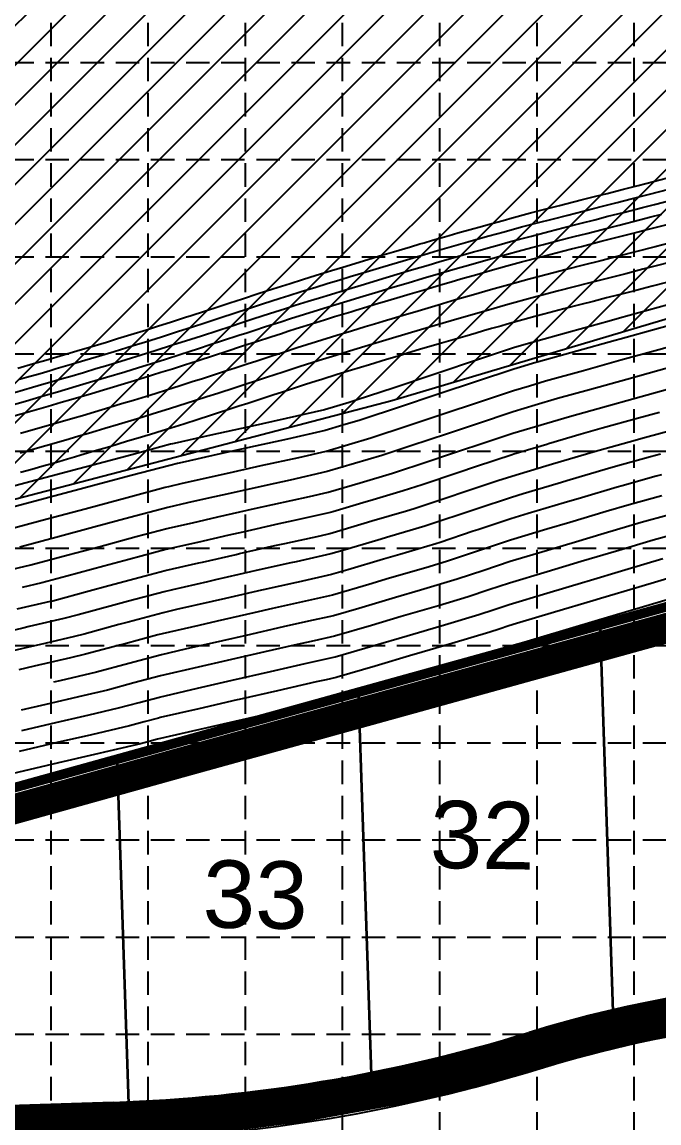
# Model space of a CAD drawing. Header units: inches. Extents: x 2387375 to 2389038, y 7083851 to 7084891.
# Drawn here: x 2388043.2 to 2388213.1, y 7084373 to 7084666.7 of the extents above; entities that cross this region are included whole.
import ezdxf
from ezdxf.enums import TextEntityAlignment as Align

# ---------------------------------------------------------------- set-up
doc = ezdxf.new("R2010")
doc.units = ezdxf.units.IN
doc.header["$MEASUREMENT"] = 0
doc.linetypes.add('HIDDEN', pattern=[0.375, 0.25, -0.125])
for name, color, linetype in [('1 EROSION BLANKET', 84, 'Continuous'), ('CPGR1$0$CPG-FF', 2, 'Continuous'), ('CSTR1$0$CST-PV-BKCB', 2, 'Continuous'), ('GRID', 254, 'HIDDEN'), ('JCTR1$0$TP-CT-MAJR', 251, 'Continuous'), ('JCTR1$0$TP-CT-MINR', 253, 'Continuous'), ('SILT FENCE', 200, 'Continuous'), ('WATER', 5, 'Continuous')]:
    doc.layers.add(name, color=color, linetype=linetype)
for name, color, linetype, lineweight in [('CPGR1$0$CPG-PV-WALL', 2, 'Continuous', 30), ('CRWR1$0$CRW-PR-LOT', 3, 'Continuous', 35), ('CRWR1$0$CRW-PR-PLAT-LN', 2, 'Continuous', 30), ('CRWR1$0$CRW-PR-ROW', 4, 'Continuous', 80), ('XREF-JCTR', 7, 'Continuous', 35)]:
    doc.layers.add(name, color=color, linetype=linetype, lineweight=lineweight)
doc.styles.add('L100', font='simplex', dxfattribs={"height": 4})
doc.styles.get("Standard").update_dxf_attribs({"font": 'ARIAL.TTF'})
doc.dimstyles.new('SPOT', dxfattribs={"dimscale": 40, "dimtxt": 4, "dimasz": 0.025, "dimexe": 0.03, "dimexo": 0.03, "dimgap": 0.03, "dimtad": 0, "dimtih": 1, "dimtoh": 1, "dimdsep": 46, "dimtxsty": 'L100', "dimblk": 'c', "dimcen": 0, "dimadec": 0, "dimazin": 0, "dimtfac": 1, "dimtofl": 0, "dimtmove": 0, "dimatfit": 3, "dimldrblk": 'c', "dimfxl": 0, "dimtolj": 1, "dimtzin": 0, "dimarcsym": 0})

# ---------------------------------------------------------------- blocks, each defined once
blk = doc.blocks.new('c')

msp = doc.modelspace()

# ---------------------------------------------------------------- hatches: boundary and pattern name
at = {"layer": 'CPGR1$0$CPG-PV-WALL'}
h = msp.add_hatch(dxfattribs=at)
h.set_pattern_fill('ANSI31', color=130, angle=90, style=0)
h.set_pattern_definition([(135, (9472566.95094, 4696131.97047), (-0.0883883476483, -0.0883883476483), [])])
edge = h.paths.add_edge_path()
edge.add_arc((2387743.3, 7084275.54), 183, 66.9842, 90.4711)
edge.add_line((2387741.79, 7084458.54), (2387677.29, 7084458.01))
edge.add_arc((2387676.53, 7084550), 92, 246.3243, 270.4711, ccw=False)
edge.add_arc((2387596.22, 7084366.84), 108, 66.3243, 71.0852)
edge.add_line((2387631.23, 7084469.01), (2387631.88, 7084470.9))
edge.add_arc((2387596.22, 7084366.84), 110, 66.3243, 71.0852, ccw=False)
edge.add_arc((2387676.53, 7084550), 90, 246.3243, 270.4711)
edge.add_line((2387677.27, 7084460.01), (2387741.78, 7084460.54))
edge.add_arc((2387743.3, 7084275.54), 185, 66.9842, 90.4711, ccw=False)
edge.add_line((2387815.63, 7084445.82), (2387814.85, 7084443.98))
h.paths.add_polyline_path([(2387977.36, 7084443.68), (2388528.08, 7084596.47), (2388549.5, 7084519.29), (2388551.42, 7084519.83), (2388529.47, 7084598.93), (2387977.3, 7084445.73)])
at = {"layer": 'WATER'}
h = msp.add_hatch(dxfattribs=at)
h.set_pattern_fill('ANSI31', color=256, scale=60, style=0)
h.paths.add_polyline_path([(2387654.94, 7084521.62), (2387679.64, 7084506.64), (2387723.77, 7084497.76), (2387889.16, 7084510.8), (2387926.35, 7084514.13), (2388016.7, 7084533), (2388141.86, 7084565.74), (2388228.84, 7084591.57), (2388390.66, 7084629), (2388500.85, 7084657.63), (2388592.27, 7084679.7), (2388707.43, 7084710.82), (2388737.54, 7084716.2), (2388780.22, 7084766.43), (2388754.71, 7084793.89), (2388201.91, 7084776.28), (2388014.44, 7084766.67), (2387879.85, 7084777.88), (2387769.29, 7084787.49), (2387692.38, 7084779.48), (2387663.54, 7084771.47), (2387660.34, 7084745.84), (2387660.34, 7084691.39), (2387641.11, 7084659.35), (2387628.29, 7084611.3), (2387633.61, 7084569.81), (2387646.88, 7084529.48)])

# ---------------------------------------------------------------- linework, layer by layer
at = {"color": 7}
msp.add_line((2388762.41, 7084663.56), (2387927.99, 7084432.05), dxfattribs=at)
at = {"layer": '1 EROSION BLANKET', "const_width": 9}
msp.add_lwpolyline([(2387978.94, 7084370.01), (2388071.19, 7084373.25), (2388092.5, 7084374.43), (2388117.17, 7084377.62), (2388142.09, 7084382.16), (2388162.62, 7084386.82), (2388192.93, 7084395.45), (2388212.15, 7084399.82), (2388227.81, 7084402.51), (2388248.31, 7084405.02), (2388275.89, 7084406.07), (2388300.91, 7084404.91), (2388323.4, 7084402.33), (2388347.84, 7084397.54), (2388360.77, 7084394.67), (2388377.86, 7084391.54), (2388390.43, 7084389.69), (2388400.93, 7084388.27)], dxfattribs=at)
at = {"layer": 'CPGR1$0$CPG-PV-WALL', "color": 130}
msp.add_lwpolyline([(2387977.36, 7084443.68), (2388528.08, 7084596.47), (2388549.5, 7084519.29), (2388551.42, 7084519.83), (2388529.47, 7084598.93), (2387977.3, 7084445.73), (2387977.36, 7084443.68)], dxfattribs=at)
at = {"layer": 'CRWR1$0$CRW-PR-LOT', "color": 7}
for p, q in [((2388197.37, 7084506.79), (2388200.87, 7084402.62)), ((2388132.93, 7084488.91), (2388136.39, 7084385.9)), ((2388068.5, 7084471.04), (2388071.62, 7084378.09))]:
    msp.add_line(p, q, dxfattribs=at)
msp.add_lwpolyline([(2387581.27, 7084497.63), (2387606.53, 7084493.42), (2387606.67, 7084476.34, -0.079681), (2387640.39, 7084467.58, 0.105752), (2387677.27, 7084460.01), (2387741.78, 7084460.54, -0.14249), (2387841.24, 7084432.49), (2387925.34, 7084431.32), (2388765.06, 7084664.3), (2388974.71, 7084370.95), (2388910.44, 7084251.14)], format="xyb", dxfattribs=at)
at = {"layer": 'CRWR1$0$CRW-PR-PLAT-LN', "color": 7}
for points in [[(2388200.87, 7084402.62), (2388197.37, 7084506.79), (2388261.81, 7084524.67), (2388265.62, 7084410.94, 0.05035), (2388200.87, 7084402.62, -0.330267)], [(2388136.39, 7084385.9), (2388132.93, 7084488.91), (2388197.37, 7084506.79), (2388200.87, 7084402.62, 0.017735), (2388178.62, 7084396.6, -0.02564), (2388136.39, 7084385.9, 1.132316)], [(2388071.62, 7084378.09), (2388068.5, 7084471.04), (2388132.93, 7084488.91), (2388136.39, 7084385.9, -0.038435), (2388071.62, 7084378.09, -0.711012)], [(2387979.67, 7084375.04), (2387977.3, 7084445.73), (2388068.5, 7084471.04), (2388071.62, 7084378.09, -0.002413), (2388067.52, 7084377.93), (2387984.75, 7084375.16, -0.005643), (2387979.67, 7084375.04, -3.875605)]]:
    msp.add_lwpolyline(points, format="xyb", dxfattribs=at)
at = {"layer": 'CRWR1$0$CRW-PR-ROW', "color": 7}
msp.add_line((2388067.52, 7084377.93), (2387984.75, 7084375.16), dxfattribs=at)
for centre, radius, start, end in [((2388274.48, 7084086.06), 325, 76.69, 107.1548), ((2388053.26, 7084802.69), 425, 271.9224, 287.1548)]:
    msp.add_arc(centre, radius, start, end, dxfattribs=at)
at = {"layer": 'CSTR1$0$CST-PV-BKCB', "color": 7, "flags": 128}
msp.add_lwpolyline([(2387677.43, 7084440.51), (2387741.94, 7084441.04, -0.159532), (2387840.07, 7084409.8, 0.166032), (2387985.06, 7084365.66), (2388067.84, 7084368.44, 0.066562), (2388181.42, 7084387.52, -0.133716), (2388347.11, 7084393.09, 0.066562), (2388461.72, 7084381.66), (2388559.26, 7084384.93, 0.414214), (2388578.58, 7084405.59), (2388577.69, 7084431.97)], format="xyb", dxfattribs=at)
at = {"layer": 'GRID', "color": 252, "linetype": 'HIDDEN', "ltscale": 25}
for p, q in [((2388050.88, 7084863.39), (2388050.88, 7083955.7)), ((2388076.81, 7084863.39), (2388076.81, 7083955.7)), ((2388102.74, 7084863.39), (2388102.74, 7083955.7)), ((2388128.67, 7084863.39), (2388128.67, 7083955.7)), ((2388154.6, 7084863.39), (2388154.6, 7083955.7)), ((2388180.53, 7084863.39), (2388180.53, 7083955.7)), ((2388206.46, 7084863.39), (2388206.46, 7083955.7)), ((2387402.61, 7084655.94), (2389010.32, 7084655.94)), ((2387402.61, 7084630.01), (2389010.32, 7084630.01)), ((2387402.61, 7084604.08), (2389010.32, 7084604.08)), ((2387402.61, 7084578.15), (2389010.32, 7084578.15)), ((2387402.61, 7084552.22), (2389010.32, 7084552.22)), ((2387402.61, 7084526.29), (2389010.32, 7084526.29)), ((2387402.61, 7084500.36), (2389010.32, 7084500.36)), ((2387402.61, 7084474.43), (2389010.32, 7084474.43)), ((2387402.61, 7084448.5), (2389010.32, 7084448.5)), ((2387402.61, 7084422.57), (2389010.32, 7084422.57)), ((2387402.61, 7084396.64), (2389010.32, 7084396.64))]:
    msp.add_line(p, q, dxfattribs=at)
at = {"layer": 'JCTR1$0$TP-CT-MAJR', "color": 35, "elevation": 595}
msp.add_lwpolyline([(2388038.14, 7084563.86), (2388044.17, 7084565.58), (2388048.27, 7084566.76), (2388052.64, 7084568.04), (2388057.63, 7084569.51), (2388061.2, 7084570.57), (2388065.8, 7084571.94), (2388070.61, 7084573.4), (2388074.33, 7084574.54), (2388077.48, 7084575.52), (2388081.53, 7084576.79), (2388085.29, 7084577.99), (2388090.34, 7084579.62), (2388093.42, 7084580.62), (2388096.69, 7084581.69), (2388101.06, 7084583.11), (2388103.17, 7084583.8), (2388105.1, 7084584.43), (2388108.17, 7084585.43), (2388112.27, 7084586.75), (2388114.88, 7084587.58), (2388118.58, 7084588.76), (2388122.28, 7084589.91), (2388126.07, 7084591.08), (2388129.9, 7084592.24), (2388134.21, 7084593.55), (2388138.18, 7084594.75), (2388142.16, 7084595.94), (2388146.22, 7084597.15), (2388150.22, 7084598.34), (2388154.28, 7084599.54), (2388158.77, 7084600.84), (2388162.97, 7084602.04), (2388165.72, 7084602.83), (2388170.43, 7084604.14), (2388175.58, 7084605.55), (2388179.19, 7084606.52), (2388182.38, 7084607.36), (2388185.95, 7084608.28), (2388190.54, 7084609.46), (2388193.9, 7084610.32), (2388198.32, 7084611.45), (2388202.53, 7084612.53), (2388207.97, 7084613.92), (2388210.96, 7084614.68), (2388213.94, 7084615.45)], dxfattribs=at)
at = {"layer": 'JCTR1$0$TP-CT-MAJR', "color": 35}
for points in [[(2388223.23, 7084593.37), (2388212.94, 7084590.51), (2388202.65, 7084587.65), (2388199.87, 7084586.88), (2388189.58, 7084584.02), (2388179.29, 7084581.17), (2388176.5, 7084580.39), (2388175.55, 7084580.11), (2388174.59, 7084579.82), (2388164.51, 7084576.47), (2388154.42, 7084573.12), (2388152.57, 7084572.5), (2388142.49, 7084569.14), (2388132.4, 7084565.79), (2388130.54, 7084565.18), (2388127.21, 7084564.2), (2388123.88, 7084563.22), (2388113.67, 7084560.91), (2388103.85, 7084558.74), (2388093.63, 7084556.46), (2388083.82, 7084554.26), (2388083.34, 7084554.15), (2388082.86, 7084554.04), (2388072.49, 7084551.27), (2388062.13, 7084548.5), (2388058.35, 7084547.49), (2388047.98, 7084544.72), (2388037.62, 7084541.95)], [(2388213.26, 7084562.54), (2388207.71, 7084561.01), (2388197.98, 7084558.33), (2388192.43, 7084556.77), (2388183.67, 7084554.16), (2388183.22, 7084554.02), (2388174.45, 7084551.41), (2388174, 7084551.27), (2388164.47, 7084548.12), (2388159.47, 7084546.45), (2388149.96, 7084543.25), (2388144.94, 7084541.62), (2388136.02, 7084538.98), (2388135.02, 7084538.69), (2388126.11, 7084536.02), (2388125.1, 7084535.76), (2388115.5, 7084533.59), (2388111.74, 7084532.78), (2388102.13, 7084530.63), (2388098.37, 7084529.79), (2388090, 7084527.87), (2388081.62, 7084525.95), (2388071.75, 7084523.33), (2388065.05, 7084521.52), (2388055.18, 7084518.86), (2388048.47, 7084517.09), (2388043.23, 7084515.87)], [(2388215.56, 7084535.15), (2388208.37, 7084533.15), (2388198.49, 7084530.22), (2388190.89, 7084527.94), (2388181.01, 7084525.02), (2388173.41, 7084522.73), (2388166.38, 7084520.39), (2388159.34, 7084518.05), (2388149.54, 7084515.14), (2388142.83, 7084513.18), (2388133.04, 7084510.24), (2388126.31, 7084508.3), (2388119.62, 7084506.81), (2388112.92, 7084505.31), (2388103.01, 7084503.04), (2388096.66, 7084501.59), (2388086.73, 7084499.34), (2388080.39, 7084497.86), (2388071.75, 7084495.55), (2388063.11, 7084493.24), (2388053.32, 7084490.95), (2388051.58, 7084490.54)]]:
    msp.add_lwpolyline(points, dxfattribs=at)
at = {"layer": 'JCTR1$0$TP-CT-MINR', "color": 35}
for p, q in [((2388211.65, 7084624.15, 592), (2388217.09, 7084625.54, 592)), ((2388203.65, 7084622.1, 592), (2388207.56, 7084623.1, 592)), ((2388207.56, 7084623.1, 592), (2388211.65, 7084624.15, 592)), ((2388192.42, 7084619.23, 592), (2388196.33, 7084620.23, 592)), ((2388196.33, 7084620.23, 592), (2388199.32, 7084620.99, 592)), ((2388199.32, 7084620.99, 592), (2388203.65, 7084622.1, 592)), ((2388205.74, 7084619.54, 593), (2388210.23, 7084620.69, 593)), ((2388210.23, 7084620.69, 593), (2388216.09, 7084622.19, 593)), ((2388181.6, 7084616.46, 592), (2388186.62, 7084617.74, 592)), ((2388186.62, 7084617.74, 592), (2388192.42, 7084619.23, 592)), ((2388192.91, 7084616.26, 593), (2388195.3, 7084616.87, 593)), ((2388195.3, 7084616.87, 593), (2388198.48, 7084617.68, 593)), ((2388198.48, 7084617.68, 593), (2388201.99, 7084618.58, 593)), ((2388201.99, 7084618.58, 593), (2388205.74, 7084619.54, 593)), ((2388203.68, 7084615.92, 594), (2388208.79, 7084617.23, 594)), ((2388208.79, 7084617.23, 594), (2388211.94, 7084618.03, 594)), ((2388211.94, 7084618.03, 594), (2388217.12, 7084619.36, 594)), ((2388167.93, 7084612.79, 592), (2388172.19, 7084613.96, 592)), ((2388172.19, 7084613.96, 592), (2388173.39, 7084614.28, 592)), ((2388173.39, 7084614.28, 592), (2388178.89, 7084615.75, 592)), ((2388178.89, 7084615.75, 592), (2388181.6, 7084616.46, 592)), ((2388181.05, 7084613.21, 593), (2388184.66, 7084614.14, 593)), ((2388184.66, 7084614.14, 593), (2388188.83, 7084615.21, 593)), ((2388188.83, 7084615.21, 593), (2388192.91, 7084616.26, 593)), ((2388192.4, 7084613.03, 594), (2388196.04, 7084613.96, 594)), ((2388196.04, 7084613.96, 594), (2388199.54, 7084614.86, 594)), ((2388199.54, 7084614.86, 594), (2388203.68, 7084615.92, 594)), ((2388159.51, 7084610.42, 592), (2388163.78, 7084611.63, 592)), ((2388163.78, 7084611.63, 592), (2388165.13, 7084612.01, 592)), ((2388165.13, 7084612.01, 592), (2388167.93, 7084612.79, 592)), ((2388171.85, 7084610.76, 593), (2388176.51, 7084612.02, 593)), ((2388176.51, 7084612.02, 593), (2388181.05, 7084613.21, 593)), ((2388183.73, 7084610.81, 594), (2388187.82, 7084611.86, 594)), ((2388187.82, 7084611.86, 594), (2388192.4, 7084613.03, 594)), ((2388206.29, 7084610.39, 596), (2388208.96, 7084611.08, 596)), ((2388208.96, 7084611.08, 596), (2388212.8, 7084612.06, 596)), ((2388212.8, 7084612.06, 596), (2388217.4, 7084613.24, 596)), ((2388150.51, 7084607.81, 592), (2388152.73, 7084608.46, 592)), ((2388152.73, 7084608.46, 592), (2388155.89, 7084609.38, 592)), ((2388155.89, 7084609.38, 592), (2388157.2, 7084609.76, 592)), ((2388155.91, 7084606.26, 593), (2388162.14, 7084608.05, 593)), ((2388157.2, 7084609.76, 592), (2388159.51, 7084610.42, 592)), ((2388162.14, 7084608.05, 593), (2388165.57, 7084609.02, 593)), ((2388165.57, 7084609.02, 593), (2388167.76, 7084609.63, 593)), ((2388167.76, 7084609.63, 593), (2388171.85, 7084610.76, 593)), ((2388170.51, 7084607.28, 594), (2388173.51, 7084608.1, 594)), ((2388173.51, 7084608.1, 594), (2388175.96, 7084608.76, 594)), ((2388175.96, 7084608.76, 594), (2388179.11, 7084609.6, 594)), ((2388179.11, 7084609.6, 594), (2388183.73, 7084610.81, 594)), ((2388192.45, 7084606.85, 596), (2388197.71, 7084608.2, 596)), ((2388197.71, 7084608.2, 596), (2388202.35, 7084609.38, 596)), ((2388202.35, 7084609.38, 596), (2388206.29, 7084610.39, 596)), ((2388138.63, 7084604.28, 592), (2388142.31, 7084605.38, 592)), ((2388142.31, 7084605.38, 592), (2388145.33, 7084606.28, 592)), ((2388145.33, 7084606.28, 592), (2388146.86, 7084606.73, 592)), ((2388146.86, 7084606.73, 592), (2388149.38, 7084607.48, 592)), ((2388148.5, 7084604.09, 593), (2388151.52, 7084604.98, 593)), ((2388149.38, 7084607.48, 592), (2388150.51, 7084607.81, 592)), ((2388151.52, 7084604.98, 593), (2388153.41, 7084605.53, 593)), ((2388153.41, 7084605.53, 593), (2388155.91, 7084606.26, 593)), ((2388158.13, 7084603.78, 594), (2388163.7, 7084605.37, 594)), ((2388163.7, 7084605.37, 594), (2388165.47, 7084605.87, 594)), ((2388165.47, 7084605.87, 594), (2388167.57, 7084606.46, 594)), ((2388167.57, 7084606.46, 594), (2388170.51, 7084607.28, 594)), ((2388181.69, 7084604.08, 596), (2388185.71, 7084605.12, 596)), ((2388185.71, 7084605.12, 596), (2388189.81, 7084606.17, 596)), ((2388189.81, 7084606.17, 596), (2388192.45, 7084606.85, 596)), ((2388206.88, 7084605.38, 597), (2388202.31, 7084604.21, 597)), ((2388212.1, 7084606.72, 597), (2388206.88, 7084605.38, 597)), ((2388216.25, 7084607.78, 597), (2388212.1, 7084606.72, 597)), ((2388128.84, 7084601.32, 592), (2388136.67, 7084603.69, 592)), ((2388136.67, 7084603.69, 592), (2388138.63, 7084604.28, 592)), ((2388138.58, 7084601.13, 593), (2388141.91, 7084602.13, 593)), ((2388141.91, 7084602.13, 593), (2388144.87, 7084603.02, 593)), ((2388144.87, 7084603.02, 593), (2388148.5, 7084604.09, 593)), ((2388151.56, 7084601.86, 594), (2388154.68, 7084602.78, 594)), ((2388154.68, 7084602.78, 594), (2388158.13, 7084603.78, 594)), ((2388172.58, 7084601.62, 596), (2388176.49, 7084602.69, 596)), ((2388176.49, 7084602.69, 596), (2388181.69, 7084604.08, 596)), ((2388197.62, 7084603.01, 597), (2388192.88, 7084601.8, 597)), ((2388202.31, 7084604.21, 597), (2388197.62, 7084603.01, 597)), ((2388218.64, 7084603.23, 598), (2388212.78, 7084601.73, 598)), ((2388118.06, 7084598.02, 592), (2388121.66, 7084599.14, 592)), ((2388121.66, 7084599.14, 592), (2388125.75, 7084600.39, 592)), ((2388125.75, 7084600.39, 592), (2388128.84, 7084601.32, 592)), ((2388130.79, 7084598.78, 593), (2388135.01, 7084600.06, 593)), ((2388135.01, 7084600.06, 593), (2388138.58, 7084601.13, 593)), ((2388138.35, 7084597.93, 594), (2388143.33, 7084599.42, 594)), ((2388143.33, 7084599.42, 594), (2388147.14, 7084600.56, 594)), ((2388147.14, 7084600.56, 594), (2388151.56, 7084601.86, 594)), ((2388160.28, 7084598.15, 596), (2388164.54, 7084599.37, 596)), ((2388164.54, 7084599.37, 596), (2388168.13, 7084600.39, 596)), ((2388168.13, 7084600.39, 596), (2388172.58, 7084601.62, 596)), ((2388183.36, 7084599.34, 597), (2388178.53, 7084598.06, 597)), ((2388188.36, 7084600.64, 597), (2388183.36, 7084599.34, 597)), ((2388192.88, 7084601.8, 597), (2388188.36, 7084600.64, 597)), ((2388204.29, 7084599.56, 598), (2388199.66, 7084598.37, 598)), ((2388208.86, 7084600.73, 598), (2388204.29, 7084599.56, 598)), ((2388212.78, 7084601.73, 598), (2388208.86, 7084600.73, 598)), ((2388110.14, 7084595.52, 592), (2388114.75, 7084596.98, 592)), ((2388114.75, 7084596.98, 592), (2388118.06, 7084598.02, 592)), ((2388121.62, 7084595.99, 593), (2388124.64, 7084596.91, 593)), ((2388124.64, 7084596.91, 593), (2388128.02, 7084597.94, 593)), ((2388128.02, 7084597.94, 593), (2388130.79, 7084598.78, 593)), ((2388129.53, 7084595.26, 594), (2388134.6, 7084596.8, 594)), ((2388134.6, 7084596.8, 594), (2388138.35, 7084597.93, 594)), ((2388150.48, 7084595.29, 596), (2388154.86, 7084596.58, 596)), ((2388154.86, 7084596.58, 596), (2388157.74, 7084597.42, 596)), ((2388157.74, 7084597.42, 596), (2388160.28, 7084598.15, 596)), ((2388173.12, 7084596.58, 597), (2388168.21, 7084595.21, 597)), ((2388178.53, 7084598.06, 597), (2388173.12, 7084596.58, 597)), ((2388194.31, 7084597, 598), (2388186.38, 7084594.97, 598)), ((2388199.66, 7084598.37, 598), (2388194.31, 7084597, 598)), ((2388211.34, 7084596.2, 599), (2388208.68, 7084595.52, 599)), ((2388215.13, 7084597.17, 599), (2388211.34, 7084596.2, 599)), ((2388102.01, 7084592.89, 592), (2388106.25, 7084594.26, 592)), ((2388106.25, 7084594.26, 592), (2388110.14, 7084595.52, 592)), ((2388112.07, 7084592.98, 593), (2388114.41, 7084593.73, 593)), ((2388114.41, 7084593.73, 593), (2388117.72, 7084594.77, 593)), ((2388117.72, 7084594.77, 593), (2388121.62, 7084595.99, 593)), ((2388122.56, 7084593.14, 594), (2388125.48, 7084594.03, 594)), ((2388125.48, 7084594.03, 594), (2388129.53, 7084595.26, 594)), ((2388140.85, 7084592.42, 596), (2388144.08, 7084593.38, 596)), ((2388144.08, 7084593.38, 596), (2388146.73, 7084594.18, 596)), ((2388146.73, 7084594.18, 596), (2388150.48, 7084595.29, 596)), ((2388163.64, 7084593.92, 597), (2388158.86, 7084592.54, 597)), ((2388168.21, 7084595.21, 597), (2388163.64, 7084593.92, 597)), ((2388186.38, 7084594.97, 598), (2388179.35, 7084593.1, 598)), ((2388202.46, 7084593.93, 599), (2388199.12, 7084593.07, 599)), ((2388206.31, 7084594.91, 599), (2388202.46, 7084593.93, 599)), ((2388208.68, 7084595.52, 599), (2388206.31, 7084594.91, 599)), ((2388091.88, 7084589.58, 592), (2388095.71, 7084590.83, 592)), ((2388095.71, 7084590.83, 592), (2388098.65, 7084591.79, 592)), ((2388098.65, 7084591.79, 592), (2388102.01, 7084592.89, 592)), ((2388100.12, 7084589.12, 593), (2388103.66, 7084590.27, 593)), ((2388103.66, 7084590.27, 593), (2388107.38, 7084591.48, 593)), ((2388107.38, 7084591.48, 593), (2388112.07, 7084592.98, 593)), ((2388109.23, 7084588.92, 594), (2388113.53, 7084590.3, 594)), ((2388113.53, 7084590.3, 594), (2388116.12, 7084591.12, 594)), ((2388116.12, 7084591.12, 594), (2388119.59, 7084592.22, 594)), ((2388119.59, 7084592.22, 594), (2388122.56, 7084593.14, 594)), ((2388132.27, 7084589.82, 596), (2388135.21, 7084590.71, 596)), ((2388135.21, 7084590.71, 596), (2388137.45, 7084591.39, 596)), ((2388137.45, 7084591.39, 596), (2388140.85, 7084592.42, 596)), ((2388154.21, 7084591.18, 597), (2388147.98, 7084589.33, 597)), ((2388158.86, 7084592.54, 597), (2388154.21, 7084591.18, 597)), ((2388172.83, 7084591.31, 598), (2388167.01, 7084589.68, 598)), ((2388179.35, 7084593.1, 598), (2388172.83, 7084591.31, 598)), ((2388192.27, 7084591.32, 599), (2388187.74, 7084590.15, 599)), ((2388195.61, 7084592.17, 599), (2388192.27, 7084591.32, 599)), ((2388199.12, 7084593.07, 599), (2388195.61, 7084592.17, 599)), ((2388082.86, 7084586.66, 592), (2388086.82, 7084587.94, 592)), ((2388086.82, 7084587.94, 592), (2388088.34, 7084588.43, 592)), ((2388088.34, 7084588.43, 592), (2388091.88, 7084589.58, 592)), ((2388091.97, 7084586.46, 593), (2388095.98, 7084587.77, 593)), ((2388095.98, 7084587.77, 593), (2388100.12, 7084589.12, 593)), ((2388102.17, 7084586.63, 594), (2388105.07, 7084587.57, 594)), ((2388105.07, 7084587.57, 594), (2388109.23, 7084588.92, 594)), ((2388123.88, 7084587.27, 596), (2388126.59, 7084588.1, 596)), ((2388126.59, 7084588.1, 596), (2388128.49, 7084588.68, 596)), ((2388128.49, 7084588.68, 596), (2388130.94, 7084589.42, 596)), ((2388130.94, 7084589.42, 596), (2388132.27, 7084589.82, 596)), ((2388142.85, 7084587.79, 597), (2388139.57, 7084586.81, 597)), ((2388145.77, 7084588.67, 597), (2388142.85, 7084587.79, 597)), ((2388147.98, 7084589.33, 597), (2388145.77, 7084588.67, 597)), ((2388159.84, 7084587.61, 598), (2388153.47, 7084585.75, 598)), ((2388167.01, 7084589.68, 598), (2388159.84, 7084587.61, 598)), ((2388180, 7084588.1, 599), (2388172.61, 7084586.06, 599)), ((2388182.43, 7084588.75, 599), (2388180, 7084588.1, 599)), ((2388185.08, 7084589.46, 599), (2388182.43, 7084588.75, 599)), ((2388186.43, 7084589.81, 599), (2388185.08, 7084589.46, 599)), ((2388187.74, 7084590.15, 599), (2388186.43, 7084589.81, 599)), ((2388223.18, 7084587.74, 601), (2388212.98, 7084584.9, 601)), ((2388072.24, 7084583.31, 592), (2388076.44, 7084584.62, 592)), ((2388076.44, 7084584.62, 592), (2388079.62, 7084585.63, 592)), ((2388079.62, 7084585.63, 592), (2388082.86, 7084586.66, 592)), ((2388084.66, 7084584.09, 593), (2388088.67, 7084585.39, 593)), ((2388088.67, 7084585.39, 593), (2388091.97, 7084586.46, 593)), ((2388091.08, 7084583.01, 594), (2388095.43, 7084584.43, 594)), ((2388095.43, 7084584.43, 594), (2388098.71, 7084585.5, 594)), ((2388098.71, 7084585.5, 594), (2388102.17, 7084586.63, 594)), ((2388114.14, 7084584.2, 596), (2388116.36, 7084584.91, 596)), ((2388116.36, 7084584.91, 596), (2388118.13, 7084585.47, 596)), ((2388118.13, 7084585.47, 596), (2388120.42, 7084586.19, 596)), ((2388120.42, 7084586.19, 596), (2388123.88, 7084587.27, 596)), ((2388134.8, 7084585.36, 597), (2388131.12, 7084584.25, 597)), ((2388137.22, 7084586.1, 597), (2388134.8, 7084585.36, 597)), ((2388139.57, 7084586.81, 597), (2388137.22, 7084586.1, 597)), ((2388153.47, 7084585.75, 598), (2388147.14, 7084583.86, 598)), ((2388168.5, 7084584.9, 599), (2388166.3, 7084584.27, 599)), ((2388170.92, 7084585.59, 599), (2388168.5, 7084584.9, 599)), ((2388172.61, 7084586.06, 599), (2388170.92, 7084585.59, 599)), ((2388212.98, 7084584.9, 601), (2388202.77, 7084582.07, 601)), ((2388065.73, 7084581.33, 592), (2388068.69, 7084582.22, 592)), ((2388068.69, 7084582.22, 592), (2388072.24, 7084583.31, 592)), ((2388076.14, 7084581.38, 593), (2388080.47, 7084582.75, 593)), ((2388080.47, 7084582.75, 593), (2388084.66, 7084584.09, 593)), ((2388083.39, 7084580.53, 594), (2388088.24, 7084582.09, 594)), ((2388088.24, 7084582.09, 594), (2388091.08, 7084583.01, 594)), ((2388102.01, 7084580.27, 596), (2388105.78, 7084581.49, 596)), ((2388105.78, 7084581.49, 596), (2388109.61, 7084582.74, 596)), ((2388109.61, 7084582.74, 596), (2388112.42, 7084583.64, 596)), ((2388112.42, 7084583.64, 596), (2388114.14, 7084584.2, 596)), ((2388127.17, 7084583.05, 597), (2388121.8, 7084581.38, 597)), ((2388131.12, 7084584.25, 597), (2388127.17, 7084583.05, 597)), ((2388140.26, 7084581.79, 598), (2388136.73, 7084580.72, 598)), ((2388147.14, 7084583.86, 598), (2388140.26, 7084581.79, 598)), ((2388157.66, 7084581.77, 599), (2388154.49, 7084580.83, 599)), ((2388161.34, 7084582.84, 599), (2388157.66, 7084581.77, 599)), ((2388164.4, 7084583.73, 599), (2388161.34, 7084582.84, 599)), ((2388166.3, 7084584.27, 599), (2388164.4, 7084583.73, 599)), ((2388201.43, 7084581.7, 601), (2388191.22, 7084578.87, 601)), ((2388202.77, 7084582.07, 601), (2388201.43, 7084581.7, 601)), ((2388213.11, 7084579.33, 602), (2388223.13, 7084582.12, 602)), ((2388054.32, 7084577.91, 592), (2388057.83, 7084578.95, 592)), ((2388057.83, 7084578.95, 592), (2388061.21, 7084579.96, 592)), ((2388061.21, 7084579.96, 592), (2388065.73, 7084581.33, 592)), ((2388064.55, 7084577.84, 593), (2388067.81, 7084578.82, 593)), ((2388067.81, 7084578.82, 593), (2388072.88, 7084580.37, 593)), ((2388072.88, 7084580.37, 593), (2388076.14, 7084581.38, 593)), ((2388074.97, 7084577.88, 594), (2388078.77, 7084579.06, 594)), ((2388078.77, 7084579.06, 594), (2388083.39, 7084580.53, 594)), ((2388094.53, 7084577.83, 596), (2388097.56, 7084578.81, 596)), ((2388097.56, 7084578.81, 596), (2388102.01, 7084580.27, 596)), ((2388112.95, 7084578.56, 597), (2388109.57, 7084577.47, 597)), ((2388116.61, 7084579.74, 597), (2388112.95, 7084578.56, 597)), ((2388121.8, 7084581.38, 597), (2388116.61, 7084579.74, 597)), ((2388130.57, 7084578.86, 598), (2388126.98, 7084577.76, 598)), ((2388136.73, 7084580.72, 598), (2388130.57, 7084578.86, 598)), ((2388149.3, 7084579.29, 599), (2388146.03, 7084578.31, 599)), ((2388154.49, 7084580.83, 599), (2388149.3, 7084579.29, 599)), ((2388191.22, 7084578.87, 601), (2388181.02, 7084576.03, 601)), ((2388203, 7084576.53, 602), (2388213.11, 7084579.33, 602)), ((2388046.27, 7084575.56, 592), (2388049.55, 7084576.51, 592)), ((2388049.55, 7084576.51, 592), (2388054.32, 7084577.91, 592)), ((2388056.68, 7084575.5, 593), (2388060.02, 7084576.48, 593)), ((2388060.02, 7084576.48, 593), (2388064.55, 7084577.84, 593)), ((2388066.1, 7084575.17, 594), (2388070.98, 7084576.65, 594)), ((2388070.98, 7084576.65, 594), (2388074.97, 7084577.88, 594)), ((2388086.59, 7084575.26, 596), (2388089.96, 7084576.34, 596)), ((2388089.96, 7084576.34, 596), (2388094.53, 7084577.83, 596)), ((2388105.57, 7084576.17, 597), (2388103.58, 7084575.52, 597)), ((2388109.57, 7084577.47, 597), (2388105.57, 7084576.17, 597)), ((2388122.5, 7084576.36, 598), (2388117.2, 7084574.68, 598)), ((2388126.98, 7084577.76, 598), (2388122.5, 7084576.36, 598)), ((2388140.48, 7084576.64, 599), (2388135.89, 7084575.25, 599)), ((2388143.91, 7084577.67, 599), (2388140.48, 7084576.64, 599)), ((2388146.03, 7084578.31, 599), (2388143.91, 7084577.67, 599)), ((2388179.68, 7084575.66, 601), (2388177.08, 7084574.89, 601)), ((2388181.02, 7084576.03, 601), (2388179.68, 7084575.66, 601)), ((2388192.98, 7084573.76, 602), (2388203, 7084576.53, 602)), ((2388223.08, 7084576.5, 603), (2388213.08, 7084573.71, 603)), ((2388042.13, 7084574.36, 592), (2388046.27, 7084575.56, 592)), ((2388044.43, 7084571.93, 593), (2388048.04, 7084572.97, 593)), ((2388048.04, 7084572.97, 593), (2388050.77, 7084573.76, 593)), ((2388050.77, 7084573.76, 593), (2388052.32, 7084574.22, 593)), ((2388052.32, 7084574.22, 593), (2388056.68, 7084575.5, 593)), ((2388055.96, 7084572.16, 594), (2388059.58, 7084573.22, 594)), ((2388059.58, 7084573.22, 594), (2388062.92, 7084574.22, 594)), ((2388062.92, 7084574.22, 594), (2388066.1, 7084575.17, 594)), ((2388075.82, 7084571.86, 596), (2388080.29, 7084573.25, 596)), ((2388080.29, 7084573.25, 596), (2388083.32, 7084574.21, 596)), ((2388083.32, 7084574.21, 596), (2388086.59, 7084575.26, 596)), ((2388095.12, 7084572.76, 597), (2388091.33, 7084571.53, 597)), ((2388097.81, 7084573.64, 597), (2388095.12, 7084572.76, 597)), ((2388100.06, 7084574.37, 597), (2388097.81, 7084573.64, 597)), ((2388103.58, 7084575.52, 597), (2388100.06, 7084574.37, 597)), ((2388112.9, 7084573.29, 598), (2388108.41, 7084571.84, 598)), ((2388117.2, 7084574.68, 598), (2388112.9, 7084573.29, 598)), ((2388131.08, 7084573.78, 599), (2388127.29, 7084572.62, 599)), ((2388135.89, 7084575.25, 599), (2388131.08, 7084573.78, 599)), ((2388174.47, 7084574.11, 601), (2388164.47, 7084570.8, 601)), ((2388177.08, 7084574.89, 601), (2388174.47, 7084574.11, 601)), ((2388182.87, 7084570.94, 602), (2388192.98, 7084573.76, 602)), ((2388213.08, 7084573.71, 603), (2388204.57, 7084571.36, 603)), ((2388042.56, 7084571.39, 593), (2388044.43, 7084571.93, 593)), ((2388046.01, 7084569.26, 594), (2388049.06, 7084570.14, 594)), ((2388049.06, 7084570.14, 594), (2388051.3, 7084570.79, 594)), ((2388051.3, 7084570.79, 594), (2388053.92, 7084571.56, 594)), ((2388053.92, 7084571.56, 594), (2388055.96, 7084572.16, 594)), ((2388064.97, 7084568.57, 596), (2388072.38, 7084570.8, 596)), ((2388072.38, 7084570.8, 596), (2388075.82, 7084571.86, 596)), ((2388088.64, 7084570.66, 597), (2388085.39, 7084569.62, 597)), ((2388091.33, 7084571.53, 597), (2388088.64, 7084570.66, 597)), ((2388108.41, 7084571.84, 598), (2388100.1, 7084569.13, 598)), ((2388118.87, 7084569.96, 599), (2388114.81, 7084568.66, 599)), ((2388121.71, 7084570.87, 599), (2388118.87, 7084569.96, 599)), ((2388123.23, 7084571.35, 599), (2388121.71, 7084570.87, 599)), ((2388127.29, 7084572.62, 599), (2388123.23, 7084571.35, 599)), ((2388164.47, 7084570.8, 601), (2388154.47, 7084567.46, 601)), ((2388178.62, 7084569.67, 602), (2388182.87, 7084570.94, 602)), ((2388204.57, 7084571.36, 603), (2388194.57, 7084568.6, 603)), ((2388041.23, 7084567.89, 594), (2388046.01, 7084569.26, 594)), ((2388056.21, 7084565.97, 596), (2388061.78, 7084567.62, 596)), ((2388061.78, 7084567.62, 596), (2388064.97, 7084568.57, 596)), ((2388076.47, 7084566.83, 597), (2388072.92, 7084565.74, 597)), ((2388079.03, 7084567.62, 597), (2388076.47, 7084566.83, 597)), ((2388081.8, 7084568.48, 597), (2388079.03, 7084567.62, 597)), ((2388085.39, 7084569.62, 597), (2388081.8, 7084568.48, 597)), ((2388095.44, 7084567.61, 598), (2388092.52, 7084566.66, 598)), ((2388100.1, 7084569.13, 598), (2388095.44, 7084567.61, 598)), ((2388110.11, 7084567.13, 599), (2388107.21, 7084566.19, 599)), ((2388112.71, 7084567.98, 599), (2388110.11, 7084567.13, 599)), ((2388114.81, 7084568.66, 599), (2388112.71, 7084567.98, 599)), ((2388153.95, 7084567.29, 601), (2388143.95, 7084563.95, 601)), ((2388154.47, 7084567.46, 601), (2388153.95, 7084567.29, 601)), ((2388165.23, 7084565.38, 602), (2388174.36, 7084568.4, 602)), ((2388174.36, 7084568.4, 602), (2388178.62, 7084569.67, 602)), ((2388194.57, 7084568.6, 603), (2388186.06, 7084566.22, 603)), ((2388206.14, 7084566.19, 604), (2388216.02, 7084568.91, 604)), ((2388045.85, 7084562.97, 596), (2388050.19, 7084564.22, 596)), ((2388050.19, 7084564.22, 596), (2388053.7, 7084565.24, 596)), ((2388053.7, 7084565.24, 596), (2388056.21, 7084565.97, 596)), ((2388066.66, 7084563.85, 597), (2388062.58, 7084562.64, 597)), ((2388069.79, 7084564.79, 597), (2388066.66, 7084563.85, 597)), ((2388072.92, 7084565.74, 597), (2388069.79, 7084564.79, 597)), ((2388089.51, 7084565.69, 598), (2388082.55, 7084563.48, 598)), ((2388092.52, 7084566.66, 598), (2388089.51, 7084565.69, 598)), ((2388101.06, 7084564.18, 599), (2388098.16, 7084563.24, 599)), ((2388103.45, 7084564.96, 599), (2388101.06, 7084564.18, 599)), ((2388107.21, 7084566.19, 599), (2388103.45, 7084564.96, 599)), ((2388143.95, 7084563.95, 601), (2388133.95, 7084560.64, 601)), ((2388155.33, 7084562.08, 602), (2388165.23, 7084565.38, 602)), ((2388180.15, 7084564.46, 603), (2388174.24, 7084562.69, 603)), ((2388186.06, 7084566.22, 603), (2388180.15, 7084564.46, 603)), ((2388189.25, 7084561.49, 604), (2388199.12, 7084564.24, 604)), ((2388199.12, 7084564.24, 604), (2388206.14, 7084566.19, 604)), ((2388040.81, 7084561.53, 596), (2388045.85, 7084562.97, 596)), ((2388056.81, 7084560.94, 597), (2388052.76, 7084559.76, 597)), ((2388059.31, 7084561.67, 597), (2388056.81, 7084560.94, 597)), ((2388062.58, 7084562.64, 597), (2388059.31, 7084561.67, 597)), ((2388078.25, 7084562.14, 598), (2388074.02, 7084560.85, 598)), ((2388082.55, 7084563.48, 598), (2388078.25, 7084562.14, 598)), ((2388093.23, 7084561.64, 599), (2388090.2, 7084560.66, 599)), ((2388095.62, 7084562.41, 599), (2388093.23, 7084561.64, 599)), ((2388098.16, 7084563.24, 599), (2388095.62, 7084562.41, 599)), ((2388146.21, 7084559.03, 602), (2388155.33, 7084562.08, 602)), ((2388174.24, 7084562.69, 603), (2388164.44, 7084559.45, 603)), ((2388181.69, 7084559.24, 604), (2388189.25, 7084561.49, 604)), ((2388047.4, 7084558.21, 597), (2388042.83, 7084556.91, 597)), ((2388052.76, 7084559.76, 597), (2388047.4, 7084558.21, 597)), ((2388065.28, 7084558.22, 598), (2388062.96, 7084557.54, 598)), ((2388068.96, 7084559.32, 598), (2388065.28, 7084558.22, 598)), ((2388074.02, 7084560.85, 598), (2388068.96, 7084559.32, 598)), ((2388086.35, 7084559.44, 599), (2388080.6, 7084557.63, 599)), ((2388090.2, 7084560.66, 599), (2388086.35, 7084559.44, 599)), ((2388128.78, 7084559.1, 601), (2388124.13, 7084557.73, 601)), ((2388133.42, 7084560.47, 601), (2388128.78, 7084559.1, 601)), ((2388133.95, 7084560.64, 601), (2388133.42, 7084560.47, 601)), ((2388136.3, 7084555.76, 602), (2388146.21, 7084559.03, 602)), ((2388164.44, 7084559.45, 603), (2388156.71, 7084556.87, 603)), ((2388174.12, 7084556.98, 604), (2388181.69, 7084559.24, 604)), ((2388209.28, 7084555.84, 606), (2388218.83, 7084558.47, 606)), ((2388055.76, 7084555.43, 598), (2388051.15, 7084554.09, 598)), ((2388058.36, 7084556.18, 598), (2388055.76, 7084555.43, 598)), ((2388060.96, 7084556.95, 598), (2388058.36, 7084556.18, 598)), ((2388062.96, 7084557.54, 598), (2388060.96, 7084556.95, 598)), ((2388073.61, 7084555.5, 599), (2388071.4, 7084554.83, 599)), ((2388077.47, 7084556.67, 599), (2388073.61, 7084555.5, 599)), ((2388080.6, 7084557.63, 599), (2388077.47, 7084556.67, 599)), ((2388114.01, 7084555.44, 601), (2388105.43, 7084553.55, 601)), ((2388124.13, 7084557.73, 601), (2388114.01, 7084555.44, 601)), ((2388130.34, 7084554, 602), (2388136.3, 7084555.76, 602)), ((2388156.71, 7084556.87, 603), (2388146.92, 7084553.59, 603)), ((2388167.75, 7084554.89, 604), (2388174.12, 7084556.98, 604)), ((2388205.16, 7084554.71, 606), (2388209.28, 7084555.84, 606)), ((2388047.98, 7084553.18, 598), (2388042.73, 7084551.68, 598)), ((2388051.15, 7084554.09, 598), (2388047.98, 7084553.18, 598)), ((2388062.49, 7084552.18, 599), (2388058.94, 7084551.13, 599)), ((2388066.61, 7084553.4, 599), (2388062.49, 7084552.18, 599)), ((2388068.86, 7084554.07, 599), (2388066.61, 7084553.4, 599)), ((2388071.4, 7084554.83, 599), (2388068.86, 7084554.07, 599)), ((2388105.43, 7084553.55, 601), (2388095.31, 7084551.28, 601)), ((2388117.04, 7084550.55, 602), (2388124.37, 7084552.23, 602)), ((2388124.37, 7084552.23, 602), (2388130.34, 7084554, 602)), ((2388146.92, 7084553.59, 603), (2388139.18, 7084551.04, 603)), ((2388158.09, 7084551.66, 604), (2388167.75, 7084554.89, 604)), ((2388195.62, 7084552.05, 606), (2388205.16, 7084554.71, 606)), ((2388053, 7084549.4, 599), (2388050.81, 7084548.77, 599)), ((2388055.35, 7084550.08, 599), (2388053, 7084549.4, 599)), ((2388057.26, 7084550.64, 599), (2388055.35, 7084550.08, 599)), ((2388058.94, 7084551.13, 599), (2388057.26, 7084550.64, 599)), ((2388086.73, 7084549.36, 601), (2388084.67, 7084548.89, 601)), ((2388095.31, 7084551.28, 601), (2388086.73, 7084549.36, 601)), ((2388107.01, 7084548.35, 602), (2388117.04, 7084550.55, 602)), ((2388139.18, 7084551.04, 603), (2388131.9, 7084548.89, 603)), ((2388142.06, 7084546.33, 604), (2388151.74, 7084549.53, 604)), ((2388151.74, 7084549.53, 604), (2388158.09, 7084551.66, 604)), ((2388184.75, 7084548.81, 606), (2388193.84, 7084551.53, 606)), ((2388193.84, 7084551.53, 606), (2388195.62, 7084552.05, 606)), ((2388210.85, 7084550.67, 607), (2388201.52, 7084548.09, 607)), ((2388213.57, 7084551.41, 607), (2388210.85, 7084550.67, 607)), ((2388045.88, 7084547.35, 599), (2388042.79, 7084546.48, 599)), ((2388048.46, 7084548.09, 599), (2388045.88, 7084547.35, 599)), ((2388050.81, 7084548.77, 599), (2388048.46, 7084548.09, 599)), ((2388082.61, 7084548.42, 601), (2388072.32, 7084545.68, 601)), ((2388084.67, 7084548.89, 601), (2388082.61, 7084548.42, 601)), ((2388089.64, 7084544.47, 602), (2388099.66, 7084546.71, 602)), ((2388099.66, 7084546.71, 602), (2388107.01, 7084548.35, 602)), ((2388124.61, 7084546.74, 603), (2388114.72, 7084544.5, 603)), ((2388131.9, 7084548.89, 603), (2388124.61, 7084546.74, 603)), ((2388133.46, 7084543.79, 604), (2388142.06, 7084546.33, 604)), ((2388173.88, 7084545.56, 606), (2388182.97, 7084548.28, 606)), ((2388182.97, 7084548.28, 606), (2388184.75, 7084548.81, 606)), ((2388198.81, 7084547.32, 607), (2388189.46, 7084544.54, 607)), ((2388201.52, 7084548.09, 607), (2388198.81, 7084547.32, 607)), ((2388072.32, 7084545.68, 601), (2388062.03, 7084542.92, 601)), ((2388082.36, 7084542.8, 602), (2388086, 7084543.64, 602)), ((2388086, 7084543.64, 602), (2388089.64, 7084544.47, 602)), ((2388114.72, 7084544.5, 603), (2388108.58, 7084543.16, 603)), ((2388124.85, 7084541.25, 604), (2388133.46, 7084543.79, 604)), ((2388160.85, 7084541.23, 606), (2388170.19, 7084544.36, 606)), ((2388170.19, 7084544.36, 606), (2388173.88, 7084545.56, 606)), ((2388186.29, 7084543.59, 607), (2388176.92, 7084540.83, 607)), ((2388189.46, 7084544.54, 607), (2388186.29, 7084543.59, 607)), ((2388212.42, 7084545.5, 608), (2388203.37, 7084542.99, 608)), ((2388213.79, 7084545.87, 608), (2388212.42, 7084545.5, 608)), ((2388059.69, 7084542.3, 601), (2388049.4, 7084539.54, 601)), ((2388062.03, 7084542.92, 601), (2388059.69, 7084542.3, 601)), ((2388071.23, 7084539.84, 602), (2388081.44, 7084542.56, 602)), ((2388081.44, 7084542.56, 602), (2388082.36, 7084542.8, 602)), ((2388098.68, 7084540.95, 603), (2388092.55, 7084539.58, 603)), ((2388108.58, 7084543.16, 603), (2388098.68, 7084540.95, 603)), ((2388119.93, 7084540.09, 604), (2388124.85, 7084541.25, 604)), ((2388157.17, 7084539.99, 606), (2388160.85, 7084541.23, 606)), ((2388176.92, 7084540.83, 607), (2388173.76, 7084539.86, 607)), ((2388202, 7084542.6, 608), (2388192.44, 7084539.76, 608)), ((2388203.37, 7084542.99, 608), (2388202, 7084542.6, 608)), ((2388049.4, 7084539.54, 601), (2388039.1, 7084536.79, 601)), ((2388061.03, 7084537.1, 602), (2388071.23, 7084539.84, 602)), ((2388087.34, 7084538.39, 603), (2388082.12, 7084537.19, 603)), ((2388092.55, 7084539.58, 603), (2388087.34, 7084538.39, 603)), ((2388105.23, 7084536.87, 604), (2388110.16, 7084537.97, 604)), ((2388110.16, 7084537.97, 604), (2388119.93, 7084540.09, 604)), ((2388147.82, 7084536.9, 606), (2388157.17, 7084539.99, 606)), ((2388173.76, 7084539.86, 607), (2388164.63, 7084536.83, 607)), ((2388187.83, 7084538.38, 608), (2388178.26, 7084535.55, 608)), ((2388192.44, 7084539.76, 608), (2388187.83, 7084538.38, 608)), ((2388205.18, 7084537.88, 609), (2388199.08, 7084536.08, 609)), ((2388213.89, 7084540.3, 609), (2388205.18, 7084537.88, 609)), ((2388049.9, 7084534.11, 602), (2388060.1, 7084536.85, 602)), ((2388060.1, 7084536.85, 602), (2388061.03, 7084537.1, 602)), ((2388072.01, 7084534.51, 603), (2388062.37, 7084531.91, 603)), ((2388082.12, 7084537.19, 603), (2388072.01, 7084534.51, 603)), ((2388088.67, 7084533.13, 604), (2388095.46, 7084534.68, 604)), ((2388095.46, 7084534.68, 604), (2388105.23, 7084536.87, 604)), ((2388136.58, 7084533.59, 606), (2388145.75, 7084536.26, 606)), ((2388145.75, 7084536.26, 606), (2388147.82, 7084536.9, 606)), ((2388162.23, 7084536.03, 607), (2388153.11, 7084532.96, 607)), ((2388164.63, 7084536.83, 607), (2388162.23, 7084536.03, 607)), ((2388178.26, 7084535.55, 608), (2388173.65, 7084534.15, 608)), ((2388199.08, 7084536.08, 609), (2388189.36, 7084533.16, 609)), ((2388039.69, 7084531.4, 602), (2388049.9, 7084534.11, 602)), ((2388062.37, 7084531.91, 603), (2388052.27, 7084529.19, 603)), ((2388073.7, 7084529.41, 604), (2388081.87, 7084531.57, 604)), ((2388081.87, 7084531.57, 604), (2388088.67, 7084533.13, 604)), ((2388125.34, 7084530.27, 606), (2388134.51, 7084532.96, 606)), ((2388134.51, 7084532.96, 606), (2388136.58, 7084533.59, 606)), ((2388150.7, 7084532.19, 607), (2388141.34, 7084529.42, 607)), ((2388153.11, 7084532.96, 607), (2388150.7, 7084532.19, 607)), ((2388173.65, 7084534.15, 608), (2388164.78, 7084531.2, 608)), ((2388189.36, 7084533.16, 609), (2388183.26, 7084531.36, 609)), ((2388052.27, 7084529.19, 603), (2388042.62, 7084526.63, 603)), ((2388063.71, 7084526.72, 604), (2388073.7, 7084529.41, 604)), ((2388113.31, 7084527.58, 606), (2388122.74, 7084529.63, 606)), ((2388122.74, 7084529.63, 606), (2388125.34, 7084530.27, 606)), ((2388141.34, 7084529.42, 607), (2388138.14, 7084528.49, 607)), ((2388163.62, 7084530.82, 608), (2388154.75, 7084527.85, 608)), ((2388164.78, 7084531.2, 608), (2388163.62, 7084530.82, 608)), ((2388183.26, 7084531.36, 609), (2388173.53, 7084528.44, 609)), ((2388217.13, 7084529.98, 611), (2388211.56, 7084528.43, 611)), ((2388055.55, 7084524.52, 604), (2388063.71, 7084526.72, 604)), ((2388101.28, 7084524.89, 606), (2388110.7, 7084527, 606)), ((2388110.7, 7084527, 606), (2388113.31, 7084527.58, 606)), ((2388128.79, 7084525.67, 607), (2388125.58, 7084524.78, 607)), ((2388138.14, 7084528.49, 607), (2388128.79, 7084525.67, 607)), ((2388153.58, 7084527.48, 608), (2388144.05, 7084524.65, 608)), ((2388154.75, 7084527.85, 608), (2388153.58, 7084527.48, 608)), ((2388173.53, 7084528.44, 609), (2388165, 7084525.61, 609)), ((2388202.42, 7084525.72, 611), (2388192.43, 7084522.73, 611)), ((2388211.56, 7084528.43, 611), (2388202.42, 7084525.72, 611)), ((2388045.55, 7084521.86, 604), (2388055.55, 7084524.52, 604)), ((2388091.33, 7084522.61, 606), (2388100.37, 7084524.68, 606)), ((2388100.37, 7084524.68, 606), (2388101.28, 7084524.89, 606)), ((2388116.39, 7084522.72, 607), (2388114.89, 7084522.39, 607)), ((2388125.58, 7084524.78, 607), (2388116.39, 7084522.72, 607)), ((2388139.7, 7084523.39, 608), (2388130.18, 7084520.52, 608)), ((2388144.05, 7084524.65, 608), (2388139.7, 7084523.39, 608)), ((2388156.46, 7084522.77, 609), (2388150.95, 7084521.11, 609)), ((2388165, 7084525.61, 609), (2388156.46, 7084522.77, 609)), ((2388192.43, 7084522.73, 611), (2388183.28, 7084520.02, 611)), ((2388204.06, 7084520.52, 612), (2388214.17, 7084523.53, 612)), ((2388038.82, 7084520.29, 604), (2388045.55, 7084521.86, 604)), ((2388076.09, 7084518.95, 606), (2388081.37, 7084520.33, 606)), ((2388081.37, 7084520.33, 606), (2388090.41, 7084522.4, 606)), ((2388090.41, 7084522.4, 606), (2388091.33, 7084522.61, 606)), ((2388104.19, 7084520, 607), (2388094.86, 7084517.86, 607)), ((2388105.69, 7084520.34, 607), (2388104.19, 7084520, 607)), ((2388114.89, 7084522.39, 607), (2388105.69, 7084520.34, 607)), ((2388130.18, 7084520.52, 608), (2388125.82, 7084519.29, 608)), ((2388150.95, 7084521.11, 609), (2388141.27, 7084518.29, 609)), ((2388183.28, 7084520.02, 611), (2388173.29, 7084517.02, 611)), ((2388193.96, 7084517.51, 612), (2388204.06, 7084520.52, 612)), ((2388066.39, 7084516.33, 606), (2388076.09, 7084518.95, 606)), ((2388092.66, 7084517.36, 607), (2388083.32, 7084515.24, 607)), ((2388094.86, 7084517.86, 607), (2388092.66, 7084517.36, 607)), ((2388116.46, 7084517.2, 608), (2388107.54, 7084515.2, 608)), ((2388116.9, 7084517.29, 608), (2388116.46, 7084517.2, 608)), ((2388125.82, 7084519.29, 608), (2388116.9, 7084517.29, 608)), ((2388141.27, 7084518.29, 609), (2388135.76, 7084516.63, 609)), ((2388173.29, 7084517.02, 611), (2388167.76, 7084515.18, 611)), ((2388183.27, 7084514.33, 612), (2388193.38, 7084517.33, 612)), ((2388193.38, 7084517.33, 612), (2388193.96, 7084517.51, 612)), ((2388217.93, 7084518.98, 613), (2388207.74, 7084515.95, 613)), ((2388051.4, 7084512.32, 606), (2388061.12, 7084514.9, 606)), ((2388061.12, 7084514.9, 606), (2388066.39, 7084516.33, 606)), ((2388081.13, 7084514.71, 607), (2388071.6, 7084512.18, 607)), ((2388083.32, 7084515.24, 607), (2388081.13, 7084514.71, 607)), ((2388107.1, 7084515.1, 608), (2388097.54, 7084512.91, 608)), ((2388107.54, 7084515.2, 608), (2388107.1, 7084515.1, 608)), ((2388135.76, 7084516.63, 609), (2388126.07, 7084513.8, 609)), ((2388167.76, 7084515.18, 611), (2388162.22, 7084513.34, 611)), ((2388173.17, 7084511.31, 612), (2388183.27, 7084514.33, 612)), ((2388221.12, 7084514.26, 614), (2388197.03, 7084507.08, 614)), ((2388207.74, 7084515.95, 613), (2388197.54, 7084512.9, 613)), ((2388041.88, 7084510.1, 606), (2388050.82, 7084512.17, 606)), ((2388050.82, 7084512.17, 606), (2388051.4, 7084512.32, 606)), ((2388067.73, 7084511.13, 607), (2388058.21, 7084508.56, 607)), ((2388071.6, 7084512.18, 607), (2388067.73, 7084511.13, 607)), ((2388093.99, 7084512.1, 608), (2388084.42, 7084509.94, 608)), ((2388097.54, 7084512.91, 608), (2388093.99, 7084512.1, 608)), ((2388118.04, 7084512.01, 609), (2388110.01, 7084510.21, 609)), ((2388126.07, 7084513.8, 609), (2388118.04, 7084512.01, 609)), ((2388154.3, 7084510.98, 611), (2388144.39, 7084508.08, 611)), ((2388162.22, 7084513.34, 611), (2388154.3, 7084510.98, 611)), ((2388169.14, 7084509.97, 612), (2388173.17, 7084511.31, 612)), ((2388195.49, 7084512.29, 613), (2388185.29, 7084509.26, 613)), ((2388197.54, 7084512.9, 613), (2388195.49, 7084512.29, 613)), ((2388058.21, 7084508.56, 607), (2388054.33, 7084507.55, 607)), ((2388080.88, 7084509.1, 608), (2388071.57, 7084506.62, 608)), ((2388084.42, 7084509.94, 608), (2388080.88, 7084509.1, 608)), ((2388105.08, 7084509.08, 609), (2388095.32, 7084506.85, 609)), ((2388110.01, 7084510.21, 609), (2388105.08, 7084509.08, 609)), ((2388144.39, 7084508.08, 611), (2388136.47, 7084505.71, 611)), ((2388155.96, 7084505.91, 612), (2388165.1, 7084508.63, 612)), ((2388165.1, 7084508.63, 612), (2388169.14, 7084509.97, 612)), ((2388185.29, 7084509.26, 613), (2388175.1, 7084506.22, 613)), ((2388045.11, 7084505.4, 607), (2388043.41, 7084505.01, 607)), ((2388054.33, 7084507.55, 607), (2388045.11, 7084505.4, 607)), ((2388069.07, 7084505.94, 608), (2388059.77, 7084503.42, 608)), ((2388071.57, 7084506.62, 608), (2388069.07, 7084505.94, 608)), ((2388090.38, 7084505.73, 609), (2388080.63, 7084503.48, 609)), ((2388095.32, 7084506.85, 609), (2388090.38, 7084505.73, 609)), ((2388136.47, 7084505.71, 611), (2388126.55, 7084502.81, 611)), ((2388145.95, 7084502.98, 612), (2388155.96, 7084505.91, 612)), ((2388173.05, 7084505.6, 613), (2388170.52, 7084504.76, 613)), ((2388197.03, 7084507.08, 614), (2388172.93, 7084499.89, 614)), ((2388175.1, 7084506.22, 613), (2388173.05, 7084505.6, 613)), ((2388043.41, 7084505.01, 607), (2388034.19, 7084502.83, 607)), ((2388057.26, 7084502.78, 608), (2388047.82, 7084500.57, 608)), ((2388059.77, 7084503.42, 608), (2388057.26, 7084502.78, 608)), ((2388079.43, 7084503.18, 609), (2388070.41, 7084500.75, 609)), ((2388080.63, 7084503.48, 609), (2388079.43, 7084503.18, 609)), ((2388126.55, 7084502.81, 611), (2388121.19, 7084501.62, 611)), ((2388136.8, 7084500.25, 612), (2388145.95, 7084502.98, 612)), ((2388167.98, 7084503.92, 613), (2388157.89, 7084500.93, 613)), ((2388170.52, 7084504.76, 613), (2388167.98, 7084503.92, 613)), ((2388044.94, 7084499.91, 608), (2388035.5, 7084497.68, 608)), ((2388047.82, 7084500.57, 608), (2388044.94, 7084499.91, 608)), ((2388069.21, 7084500.42, 609), (2388060.18, 7084498.01, 609)), ((2388070.41, 7084500.75, 609), (2388069.21, 7084500.42, 609)), ((2388115.83, 7084500.42, 611), (2388108.04, 7084498.64, 611)), ((2388121.19, 7084501.62, 611), (2388115.83, 7084500.42, 611)), ((2388126.79, 7084497.32, 612), (2388136.8, 7084500.25, 612)), ((2388157.89, 7084500.93, 613), (2388147.8, 7084497.96, 613)), ((2388171.9, 7084499.55, 614), (2388170.86, 7084499.2, 614)), ((2388172.93, 7084499.89, 614), (2388171.9, 7084499.55, 614)), ((2388056.11, 7084497.03, 609), (2388046.47, 7084494.82, 609)), ((2388060.18, 7084498.01, 609), (2388056.11, 7084497.03, 609)), ((2388097.99, 7084496.33, 611), (2388090.19, 7084494.56, 611)), ((2388108.04, 7084498.64, 611), (2388097.99, 7084496.33, 611)), ((2388118.74, 7084495.52, 612), (2388122.77, 7084496.42, 612)), ((2388122.77, 7084496.42, 612), (2388126.79, 7084497.32, 612)), ((2388147.51, 7084497.88, 613), (2388137.43, 7084494.88, 613)), ((2388147.8, 7084497.96, 613), (2388147.51, 7084497.88, 613)), ((2388170.86, 7084499.2, 614), (2388149.07, 7084492.77, 614)), ((2388046.47, 7084494.82, 609), (2388042.39, 7084493.85, 609)), ((2388090.19, 7084494.56, 611), (2388080.14, 7084492.24, 611)), ((2388099.32, 7084491.07, 612), (2388109.48, 7084493.4, 612)), ((2388109.48, 7084493.4, 612), (2388118.74, 7084495.52, 612)), ((2388137.43, 7084494.88, 613), (2388127.33, 7084491.91, 613)), ((2388080.14, 7084492.24, 611), (2388073.09, 7084490.36, 611)), ((2388090.05, 7084488.97, 612), (2388099.32, 7084491.07, 612)), ((2388121.65, 7084490.63, 613), (2388111.38, 7084488.28, 613)), ((2388124.35, 7084491.23, 613), (2388121.65, 7084490.63, 613)), ((2388127.04, 7084491.83, 613), (2388124.35, 7084491.23, 613)), ((2388127.33, 7084491.91, 613), (2388127.04, 7084491.83, 613)), ((2388149.07, 7084492.77, 614), (2388127.28, 7084486.34, 614)), ((2388066.04, 7084488.47, 611), (2388059.47, 7084486.91, 611)), ((2388073.09, 7084490.36, 611), (2388066.04, 7084488.47, 611)), ((2388079.89, 7084486.62, 612), (2388090.05, 7084488.97, 612)), ((2388111.38, 7084488.28, 613), (2388101.12, 7084485.93, 613)), ((2388049.53, 7084484.63, 611), (2388042.95, 7084483.08, 611)), ((2388059.47, 7084486.91, 611), (2388049.53, 7084484.63, 611)), ((2388068.97, 7084483.7, 612), (2388074.43, 7084485.16, 612)), ((2388074.43, 7084485.16, 612), (2388079.89, 7084486.62, 612)), ((2388100.65, 7084485.82, 613), (2388090.37, 7084483.48, 613)), ((2388101.12, 7084485.93, 613), (2388100.65, 7084485.82, 613)), ((2388124.56, 7084485.73, 614), (2388101.98, 7084480.56, 614)), ((2388125.92, 7084486.04, 614), (2388124.56, 7084485.73, 614)), ((2388127.28, 7084486.34, 614), (2388125.92, 7084486.04, 614)), ((2388051.06, 7084479.53, 612), (2388061.11, 7084481.85, 612)), ((2388061.11, 7084481.85, 612), (2388068.97, 7084483.7, 612)), ((2388090.37, 7084483.48, 613), (2388080.11, 7084481.12, 613)), ((2388043.2, 7084477.68, 612), (2388051.06, 7084479.53, 612)), ((2388071.89, 7084478.94, 613), (2388061.74, 7084476.56, 613)), ((2388075.77, 7084479.98, 613), (2388071.89, 7084478.94, 613)), ((2388079.64, 7084481.01, 613), (2388075.77, 7084479.98, 613)), ((2388101.98, 7084480.56, 614), (2388079.4, 7084475.39, 614)), ((2388080.11, 7084481.12, 613), (2388079.64, 7084481.01, 613)), ((2388061.74, 7084476.56, 613), (2388052.59, 7084474.44, 613)), ((2388052.59, 7084474.44, 613), (2388042.44, 7084472.06, 613)), ((2388074.82, 7084474.17, 614), (2388054.12, 7084469.35, 614)), ((2388077.11, 7084474.78, 614), (2388074.82, 7084474.17, 614)), ((2388079.4, 7084475.39, 614), (2388077.11, 7084474.78, 614)), ((2388054.12, 7084469.35, 614), (2388033.42, 7084464.52, 614))]:
    msp.add_line(p, q, dxfattribs=at)
at = {"layer": 'SILT FENCE', "const_width": 8}
msp.add_lwpolyline([(2387977.55, 7084414.66), (2387977.44, 7084438.73), (2388027.15, 7084452.79), (2388084.26, 7084468.74), (2388525.99, 7084591.09), (2388528.96, 7084591.93)], dxfattribs=at)
at = {"layer": 'WATER'}
msp.add_lwpolyline([(2388754.71, 7084793.89), (2388201.91, 7084776.28), (2388014.44, 7084766.67), (2387879.85, 7084777.88), (2387769.29, 7084787.49), (2387692.38, 7084779.48), (2387663.54, 7084771.47), (2387660.34, 7084745.84), (2387660.34, 7084691.39), (2387641.11, 7084659.35), (2387628.29, 7084611.3), (2387633.61, 7084569.81), (2387646.88, 7084529.48), (2387654.94, 7084521.62), (2387679.64, 7084506.64), (2387723.77, 7084497.76), (2387889.16, 7084510.8), (2387926.35, 7084514.13), (2388016.7, 7084533), (2388141.86, 7084565.74), (2388228.84, 7084591.57), (2388390.66, 7084629)], dxfattribs=at)

# ---------------------------------------------------------------- texts
at = {"layer": 'CPGR1$0$CPG-FF', "color": 7}
for s, p in [('32', (2388166.08, 7084449.8)), ('33', (2388105.46, 7084433.91))]:
    msp.add_text(s, height=18, rotation=359.0164, dxfattribs=at).set_placement(p, align=Align.MIDDLE)

# ---------------------------------------------------------------- leaders
at = {"layer": 'XREF-JCTR', "path_type": 1}
for points in [[(2388198.92, 7084460.6), (2388199.41, 7084444.34)], [(2388134.3, 7084448.28), (2388134.81, 7084432.02)], [(2388069.74, 7084434.1), (2388070.31, 7084417.84)]]:
    msp.add_leader(points, dimstyle='SPOT', override={"dimasz": 0.2, "dimgap": 0.03, "dimtad": 0}, dxfattribs=at)

doc.saveas('drawing.dxf')
